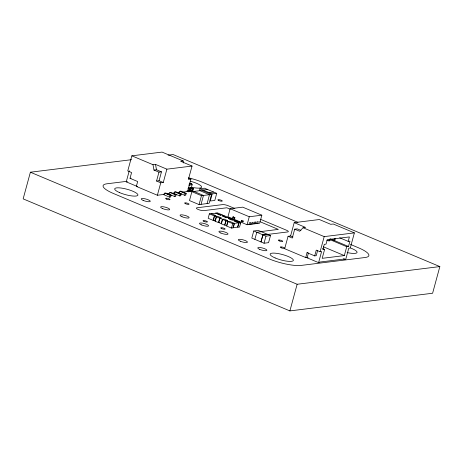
<?xml version="1.0" encoding="UTF-8"?>
<svg xmlns="http://www.w3.org/2000/svg" width="463" height="463" viewBox="0 0 463 463"><rect width="100%" height="100%" fill="white"/><g stroke="black" fill="none" stroke-linecap="round" stroke-linejoin="round"><path stroke-width="0.69" d="M191.439 187.799L188.14 188.209L191.375 187.828L192.116 184.772A0.723 0.608 82.9 0 0 191.705 183.886L189.818 183.093M131.515 159.694L30.39 172.213L23.15 198.87L289.89 310.91L432.61 293.241L439.85 266.584L173.11 154.544L168.086 155.163M183.545 162.976L183.174 160.962L162.05 152.09L131.862 155.823L127.759 170.928L131.585 172.537L130.016 178.313L137.667 181.525L136.336 186.41L157.374 195.247L164.417 194.379L164.759 193.135L165.76 193.007L171.119 195.259L170.633 197.035L169.626 197.157L163.508 194.587L163.653 194.055M137.725 186.67L126.249 181.849L129.27 170.743M156.546 181.045L158.959 172.155L161.477 171.848L159.064 180.732L156.546 181.045L160.754 182.81L163.271 182.497L166.888 169.169L192.047 166.055L188.424 179.384L190.941 179.071L187.561 191.514L182.63 192.122M157.374 195.247L160.754 182.81M168.538 193.968L174.661 196.538L175.668 196.41L176.148 194.634L170.795 192.388L169.788 192.51L169.446 193.754L167.438 194.003M169.626 197.157L170.112 195.38L171.119 195.259M174.482 193.129L174.817 191.885L175.824 191.763L181.178 194.014L180.697 195.791L179.69 195.913L173.567 193.343L173.712 192.811L174.482 193.129L173.139 193.297M174.661 196.538L175.141 194.761L176.148 194.634M178.747 192.186L178.602 192.718L184.72 195.293L185.727 195.166L186.207 193.389L180.854 191.138L179.847 191.265L179.511 192.51L176.825 192.839M179.69 195.913L180.171 194.136L181.178 194.014M184.72 195.293L185.206 193.517L186.207 193.389M187.064 191.057L188.759 191.775L189.5 189.066L190.519 188.939L189.737 191.624A1.684 0.394 15.2 0 1 189.245 191.369A1.742 0.405 15.2 0 0 189.593 191.52L189.784 191.647A1.696 0.411 14.9 0 1 189.222 191.346A1.736 0.399 15.3 0 0 189.581 191.52M188.759 191.775L189.72 191.572L190.472 188.916A1.696 0.382 15.5 0 1 190.015 188.25A1.696 0.382 15.5 0 1 192.267 188.725L193.268 188.626L192.596 191.3L191.526 191.404A1.684 0.394 15.2 0 0 189.633 190.935A1.696 0.411 14.9 0 1 191.549 191.369L192.625 191.213M191.572 191.341A1.742 0.405 15.2 0 0 189.546 190.86A1.736 0.399 15.3 0 1 191.566 191.364L192.562 191.219L193.268 188.626L192.278 188.748L191.572 191.422L192.261 188.696A1.713 0.428 14.7 0 0 189.957 188.256A1.736 0.417 15 0 0 190.299 188.921M191.902 191.676L189.483 200.56L199.049 204.577L209.108 203.332L211.522 194.443L201.961 190.426L191.902 191.676L201.463 195.693L211.522 194.443M199.437 190.698L199.964 188.759L204.496 188.198L216.736 193.343L214.803 200.45L210.277 201.011L212.204 193.904L216.736 193.343M199.049 204.577L201.463 195.693M201.058 204.328L203.471 195.444L193.91 191.427M207.094 203.581L209.513 194.691L199.947 190.675M209.369 213.837L214.34 215.926L216.088 215.752L211.128 213.617L209.369 213.837L208.159 218.281L213.13 220.371L214.89 220.151M213.13 220.371L214.34 215.926M216.25 216.73L219.694 218.177L221.453 217.957L218.009 216.51L216.25 216.73L215.046 221.169L218.484 222.616L219.659 222.471M218.484 222.616L219.694 218.177M220.614 215.191L215.654 213.061L217.413 212.841L222.39 214.93L220.614 215.191L215.874 213.2L211.342 213.761M222.529 215.995L225.973 217.442L222.529 215.995L224.3 215.735L227.744 217.176L225.973 217.442M227.564 220.573L224.133 219.08L222.373 219.3L221.164 223.745L224.607 225.186L225.817 220.747L227.576 220.527L226.054 220.758L224.868 225.111L226.783 225.915L227.964 221.563L226.054 220.758M230.134 208.715L227.964 216.713L247.086 224.746L259.662 223.189L261.838 215.191L242.71 207.158L230.134 208.715L249.262 216.748L261.838 215.191M227.727 221.551L226.517 225.99L231.494 228.08L233.254 227.865L234.457 223.421L229.486 221.331L227.727 221.551L232.698 223.641L234.457 223.421M228.647 218.565L230.418 218.304L233.861 219.751L232.102 219.966L228.647 218.565L232.102 219.966L233.601 219.827L235.511 220.631M234.828 218.328L232.791 217.749L233.034 216.863L233.537 216.8M231.494 228.08L232.698 223.641M234.324 218.391L234.567 217.506L235.065 217.442M238.746 222.807L234.22 223.369L233.034 227.721L237.565 227.159L238.746 222.807L234.018 220.77L235.777 220.55L240.748 222.639L239.539 227.084L237.779 227.304L238.989 222.859L240.748 222.639M243.243 221.864L241.206 221.285L241.449 220.394L241.952 220.336M242.739 221.927L242.982 221.036L243.48 220.978M247.086 224.746L249.262 216.748M248.972 224.509L249.459 222.732L250.714 222.576L250.234 224.352M251.49 224.196L251.97 222.419L253.232 222.263L252.746 224.04M254.002 223.889L254.488 222.113L255.744 221.956L255.263 223.733M253.736 230.979L251.803 238.086L264.043 243.225L268.575 242.664L270.502 235.557L258.261 230.418L253.736 230.979L265.976 236.118L270.502 235.557M256.519 223.577L257 221.8L258.261 221.644L257.775 223.421M254.864 239.371L256.797 232.264L261.323 231.703M264.043 243.225L265.976 236.118M292.986 236.987L290.585 235.974L288.067 236.286L284.687 248.724L305.725 257.561L307.235 257.376M290.585 235.974L294.202 222.645L319.354 219.531L330.744 224.318L333.262 224.005L354.386 232.877L350.283 247.983L348.772 248.168L345.757 259.274L344.75 259.402L343.471 258.863M300.933 230.424L297.205 228.855L294.688 229.168L292.275 238.051L288.067 236.286M289.89 310.91L297.136 284.259L439.85 266.584M305.725 257.561L307.05 252.676L308.057 252.549M344.75 259.402L344.871 258.956L319.713 262.07L319.597 262.515L318.59 262.643L307.114 257.822L308.37 253.186M307.05 252.676L314.701 255.889L316.27 250.113L320.095 251.722L321.606 251.536L318.59 262.643M317.606 250.57L316.212 255.703L314.701 255.889M320.095 251.722L324.198 236.616L354.386 232.877M322.636 248.619L324.604 249.447L322.19 258.331L344.327 255.588L346.741 246.704L348.5 246.484L349.947 241.154L348.188 241.373L339.663 237.791M326.861 240.204L328.921 240.876L329.425 239.012M330.432 238.885L329.922 240.754L328.921 240.876M330.524 239.139L333.95 240.256L334.454 238.387M335.461 238.266L334.957 240.129L333.95 240.256M348.188 241.373L349.397 236.929L327.26 239.672L326.05 244.117L324.291 244.331L322.844 249.661L324.604 249.447M294.202 222.645L305.592 227.431L303.074 227.744L299.659 231.257L294.688 229.168M131.862 155.823L152.987 164.701L155.504 164.388L166.888 169.169M183.174 160.962L180.657 161.274L192.047 166.055M152.987 164.701L153.988 170.071L156.506 169.759L161.477 171.848M130.016 178.313L131.023 178.186M126.978 181.311L106.878 183.799A24.053 5.614 15.2 0 0 113.533 193.54L268.98 258.834A24.053 5.614 15.2 0 0 301.187 265.415L365.081 257.509A24.053 5.614 15.2 0 0 358.426 247.763L350.456 244.412M126.249 181.849L127.256 181.727M189.066 184.216L191.705 183.886M188.811 185.183L192.116 184.772M190.42 188.979L190.299 188.921A1.742 0.405 15.2 0 1 189.986 188.267A1.742 0.405 15.2 0 1 192.278 188.748L192.272 188.725A1.736 0.417 15 0 0 189.98 188.256A1.713 0.428 14.7 0 0 190.426 188.979L189.367 189.107L188.667 191.705L189.72 191.572M203.025 190.056L207.551 189.483M209.143 192.625L213.674 192.058M232.791 217.749L233.294 217.685M241.206 221.285L241.709 221.221M260.218 231.656L278.338 229.411L259.853 221.644M267.105 234.498L287.691 231.946A4.202 0.984 15.2 0 0 286.528 230.244L260.692 219.393M307.114 257.822L308.121 257.694M297.975 222.367L202.979 182.468A24.053 5.614 15.2 0 0 188.649 177.861M188.534 178.064L190.941 179.071M330.796 239.053L348.5 246.484M303.074 227.744L324.198 236.616M329.691 239.545L346.741 246.704M199.964 188.759L212.204 193.904M153.988 170.071L158.959 172.155M190.773 187.544L193.331 188.615L191.375 187.828M188.204 188.522L189.5 189.066M188.094 188.568L189.436 189.101L188.73 191.694L187.052 190.993M234.857 208.541L228.23 205.757A4.202 0.984 15.2 0 0 222.605 204.611L197.047 207.771A4.202 0.984 15.2 0 0 198.21 209.479A4.202 0.984 15.2 0 0 203.842 210.624L226.841 207.777L230.14 209.166M323.342 246.773L344.327 255.588M159.064 180.732L163.271 182.497M179.847 191.265L185.206 193.517M174.817 191.885L180.171 194.136M233.034 216.863L234.567 217.506M241.449 220.394L242.982 221.036M169.788 192.51L175.141 194.761M222.124 215.006L224.034 215.81M227.478 217.257L230.157 218.38M234.018 220.77L238.989 222.859M164.759 193.135L170.112 195.38M222.373 219.3L225.817 220.747M30.39 172.213L297.136 284.259M155.504 164.388L156.506 169.759M350.514 248A11.835 2.761 15.2 0 1 356.961 252.676A11.835 2.761 15.2 0 1 347.157 252.561M240.407 223.403A2.286 0.532 15.2 0 1 240.037 223.791M190.322 181.224A11.835 2.761 15.2 0 1 201.625 186.797A11.835 2.761 15.2 0 1 191.711 187.266M214.577 215.937L213.397 220.295L215.307 221.094L216.493 216.742L214.577 215.937M219.931 218.189L218.75 222.541L221.43 223.67L222.61 219.312L219.931 218.189M262.915 234.834L260.982 241.941L262.92 234.839L267.446 234.272L262.92 234.839M240.291 241.206A4.734 1.105 15.2 0 0 247.456 242.19A4.734 1.105 15.2 0 0 240.939 239.394A4.734 1.105 15.2 0 0 240.291 241.206M201.428 224.879A4.734 1.105 15.2 0 0 208.599 225.869A4.734 1.105 15.2 0 0 202.076 223.073A4.734 1.105 15.2 0 0 201.428 224.879M162.565 208.558A4.734 1.105 15.2 0 0 169.736 209.542A4.734 1.105 15.2 0 0 163.213 206.747A4.734 1.105 15.2 0 0 162.565 208.558M221.667 228.6A2.286 0.532 15.2 0 0 225.134 229.075A2.286 0.532 15.2 0 0 221.985 227.727A2.286 0.532 15.2 0 0 221.667 228.6M218.831 200.56A2.286 0.532 15.2 0 0 222.292 201.035A2.286 0.532 15.2 0 0 219.144 199.686A2.286 0.532 15.2 0 0 218.831 200.56M279.287 240.893A2.286 0.532 15.2 0 0 282.748 241.373A2.286 0.532 15.2 0 0 279.6 240.019A2.286 0.532 15.2 0 0 279.287 240.893M281.22 247.786A2.286 0.532 15.2 0 0 284.687 248.261A2.286 0.532 15.2 0 0 281.539 246.912A2.286 0.532 15.2 0 0 281.22 247.786M166.564 199.102A2.286 0.532 15.2 0 0 170.025 199.582A2.286 0.532 15.2 0 0 166.877 198.233A2.286 0.532 15.2 0 0 166.564 199.102M203.975 221.418A2.286 0.532 15.2 0 0 207.436 221.899A2.286 0.532 15.2 0 0 204.287 220.55A2.286 0.532 15.2 0 0 203.975 221.418M185.594 203.726A2.286 0.532 15.2 0 0 189.06 204.2A2.286 0.532 15.2 0 0 185.906 202.852A2.286 0.532 15.2 0 0 185.594 203.726M143.136 200.392A4.734 1.105 15.2 0 0 150.301 201.382A4.734 1.105 15.2 0 0 143.785 198.586A4.734 1.105 15.2 0 0 143.136 200.392M181.994 216.719A4.734 1.105 15.2 0 0 189.164 217.708A4.734 1.105 15.2 0 0 182.648 214.913A4.734 1.105 15.2 0 0 181.994 216.719M220.857 233.039A4.734 1.105 15.2 0 0 228.028 234.029A4.734 1.105 15.2 0 0 221.505 231.234A4.734 1.105 15.2 0 0 220.857 233.039M259.72 249.366A4.734 1.105 15.2 0 0 266.891 250.356A4.734 1.105 15.2 0 0 260.368 247.56A4.734 1.105 15.2 0 0 259.72 249.366M119.691 192.654A12.026 2.807 15.2 0 0 137.899 195.16A12.026 2.807 15.2 0 0 121.341 188.065A12.026 2.807 15.2 0 0 119.691 192.654M275.138 257.949A12.026 2.807 15.2 0 0 293.345 260.455A12.026 2.807 15.2 0 0 276.787 253.359A12.026 2.807 15.2 0 0 275.138 257.949"/></g></svg>
